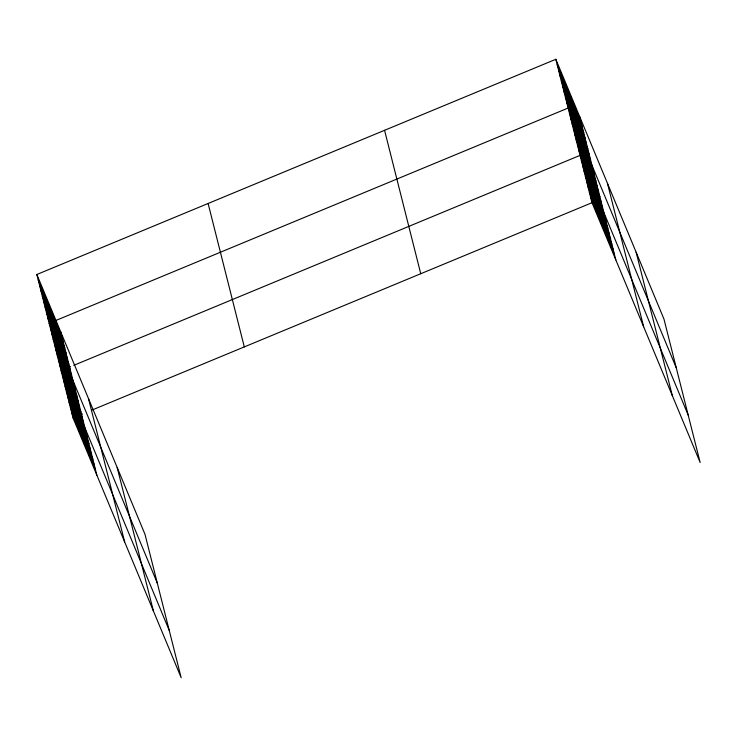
<?xml version="1.0" encoding="UTF-8"?>
<svg xmlns="http://www.w3.org/2000/svg" width="737" height="737" viewBox="0 0 737 737"><rect width="100%" height="100%" fill="white"/><g stroke="black" fill="none" stroke-linecap="round" stroke-linejoin="round"><path stroke-width="1.11" d="M36.85 274.505L144.986 534.297L181.173 677.718L73.037 417.934L36.85 274.505L555.827 59.282L663.963 319.066L700.15 462.495L592.014 202.703L555.827 59.282M70.605 366.658L61.097 370.6L169.234 630.393M73.783 365.34L580.065 155.369L688.211 415.161M73.037 417.934L82.553 413.982M92.061 410.039L592.014 202.703M557.19 64.699L581.005 121.9M558.554 70.116L582.368 127.317M559.927 75.533L583.741 132.734M561.29 80.95L585.104 138.16M562.663 86.367L586.468 143.577M564.026 91.784L587.84 148.994M565.39 97.21L589.204 154.411M566.762 102.627L590.567 159.828M676.271 367.837L568.126 108.044L49.149 323.267L157.294 583.059M569.452 113.305L593.267 170.505M570.779 118.556L594.593 175.765M572.105 123.816L595.92 181.026M573.432 129.076L597.246 186.286M574.759 134.337L598.573 191.546M576.085 139.597L599.9 196.797M577.412 144.857L601.226 202.058M578.738 150.118L602.553 207.318M581.392 160.629L605.206 217.839M582.718 165.889L606.533 223.099M584.045 171.15L607.859 228.35M585.371 176.41L609.186 233.611M586.698 181.671L610.512 238.871M588.025 186.922L611.839 244.131M589.351 192.182L613.166 249.392M590.687 197.442L614.492 254.652M38.213 279.922L62.028 337.131M39.586 285.339L63.4 342.548M40.95 290.765L64.764 347.965M42.322 296.182L66.127 353.382M43.686 301.599L67.5 358.799M45.049 307.016L68.863 364.225M46.422 312.433L70.227 369.642M47.785 317.85L71.6 375.059M50.484 328.527L74.29 385.737M51.811 333.787L75.616 390.997M53.138 339.048L76.943 396.248M54.464 344.308L78.269 401.508M55.791 349.568L79.596 406.769M57.117 354.819L80.923 412.029M58.444 360.08L82.249 417.289M59.771 365.34L83.576 422.55M62.424 375.861L86.238 433.061M63.751 381.121L87.565 438.322M65.077 386.381L88.891 443.582M66.404 391.633L90.218 448.842M67.73 396.893L91.545 454.103M69.057 402.153L92.871 459.363M70.384 407.414L94.198 464.614M71.71 412.674L95.524 469.874M636.132 252.22L672.319 395.64M607.463 183.338L643.65 326.758M579.632 116.483L615.819 259.912M384.567 130.302L420.744 273.731M208.11 203.476L244.297 346.906M117.165 467.442L153.351 610.872M88.486 398.56L124.673 541.99M60.664 331.714L96.851 475.135"/></g></svg>
